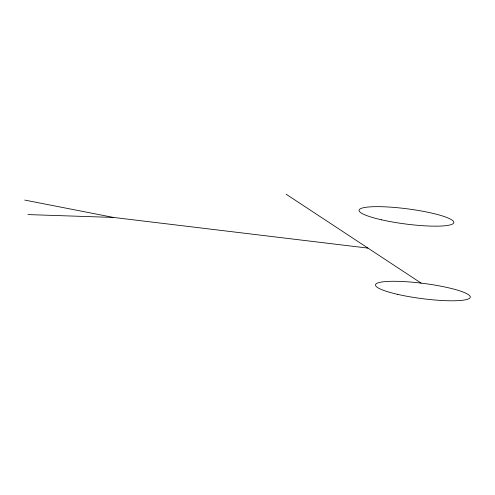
<?xml version="1.0" encoding="UTF-8"?>
<svg xmlns="http://www.w3.org/2000/svg" width="495" height="495" viewBox="0 0 495 495"><rect width="100%" height="100%" fill="white"/><g stroke="black" fill="none" stroke-linecap="round" stroke-linejoin="round"><path stroke-width="0.74" d="M27.949 214.583L113.454 217.435L367.977 248.113M24.75 200.079L113.454 217.435M286.116 194.201L421.152 283.128M381.348 219.768A47.768 7.635 7.4 0 0 453.797 222.663A47.768 7.635 7.4 0 0 384.188 206.799A47.768 7.635 7.4 0 0 381.348 219.768M397.801 294.395A47.768 7.635 7.4 0 0 470.25 297.297A47.768 7.635 7.4 0 0 400.641 281.426A47.768 7.635 7.4 0 0 397.801 294.395"/></g></svg>
